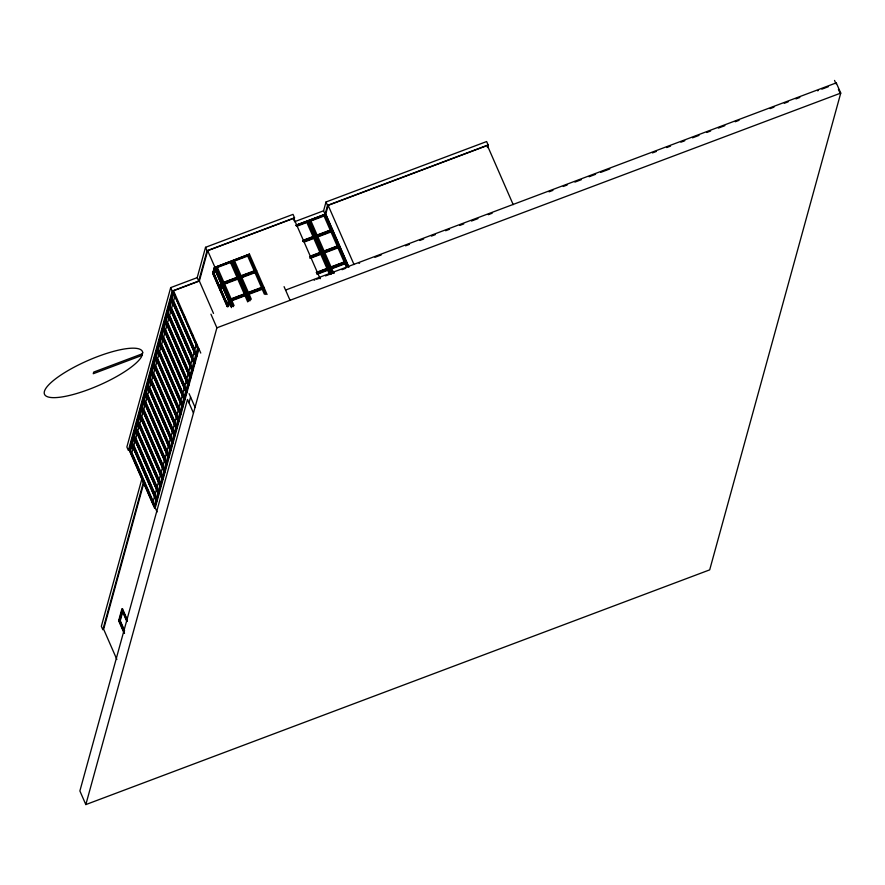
<?xml version="1.0" encoding="UTF-8"?>
<svg xmlns="http://www.w3.org/2000/svg" width="885" height="885" viewBox="0 0 885 885"><rect width="100%" height="100%" fill="white"/><g stroke="black" fill="none" stroke-linecap="round" stroke-linejoin="round"><path stroke-width="1.33" d="M170.694 287.614L126.876 447.013L128.369 450.443L172.188 291.043L170.694 287.614L197.2 277.636L205.541 247.302L293.023 214.38L294.528 217.81L293.831 220.332M154.554 508.09L198.24 349.177L198.948 348.911L155.262 507.824L154.554 508.09L129.144 449.945L172.829 291.021L199.357 281.043L207.687 250.698L293.743 218.318L320.138 278.742M130.184 448.474L131.511 443.651M131.832 442.456L135.803 428.008L135.106 428.274L160.506 486.418L161.214 486.153M136.401 425.84L139.321 415.242M140.04 412.598L143.746 399.113L143.049 399.378L168.449 457.523L169.157 457.257L143.746 399.113M146.235 390.075L149.145 379.488M149.709 377.441L153.68 362.994L152.972 363.259L178.383 421.404L179.091 421.138L154.786 365.516M154.012 361.788L161.524 334.453M162.984 329.154L165.893 318.567M166.59 316.034L170.263 302.67M170.993 300.026L173.172 292.072M154.067 506.397L129.841 450.93L131.622 444.425L155.86 499.903L154.067 506.397L154.775 506.131L156.202 500.932M131.821 443.706L133.613 437.201L157.84 492.68L156.059 499.173L131.821 443.706L132.529 443.44L134.31 436.936L157.995 491.153M158.039 491.949L133.812 436.482L135.593 429.977L159.831 485.456L158.039 491.949L158.747 491.684L160.539 485.19L136.854 430.973M138.281 422.488L136.5 428.993L160.738 484.46L160.03 484.726L135.792 429.258L137.584 422.753L138.281 422.488L161.966 476.705M162.01 477.502L137.783 422.034L139.564 415.53L163.802 471.008L162.01 477.502L162.718 477.236M164.002 470.278L139.764 414.811L141.556 408.306L165.783 463.784L164.002 470.278L164.71 470.012L166.137 464.813M144.244 400.816L142.452 407.321L166.69 462.789L165.982 463.054L141.755 407.587L143.536 401.082L144.244 400.816L167.929 455.034M167.973 455.83L143.735 400.363L145.527 393.858L146.224 393.593L170.462 449.071L169.754 449.337L167.973 455.83L168.681 455.565L144.443 400.097L146.224 393.593M169.953 448.618L145.726 393.139L147.507 386.634L171.745 442.113L169.953 448.618L170.661 448.341M147.707 385.915L149.499 379.411L173.725 434.889L171.944 441.394L147.707 385.915L148.415 385.65L150.196 379.145L173.338 432.101M173.925 434.17L149.698 378.691L151.479 372.187L175.717 427.665L173.925 434.17L175.706 429.999M175.916 426.946L151.678 371.468L153.47 364.963L177.697 420.441L175.916 426.946L176.624 426.681L152.386 371.202L154.167 364.697M177.896 419.722L153.669 364.244L155.45 357.739L179.688 413.218L177.896 419.722L178.604 419.457M155.649 357.02L157.441 350.515L181.668 405.994L179.887 412.498L155.649 357.02L156.357 356.755L158.138 350.25M181.868 405.275L157.641 349.796L159.422 343.291L183.66 398.77L181.868 405.275L183.649 401.104M162.11 335.802L160.329 342.307L184.567 397.785L183.859 398.051L159.621 342.572L161.413 336.079L162.11 335.802L163.216 338.324M185.839 390.827L161.612 335.349L163.393 328.855L187.631 384.322L185.839 390.827L186.547 390.562L162.309 335.083L164.101 328.578M163.592 328.125L165.384 321.631L189.611 377.099L187.83 383.603L163.592 328.125L164.3 327.859L165.727 322.66M189.81 376.379L165.584 320.901L167.365 314.407L191.602 369.875L189.81 376.379L191.591 372.209M167.564 313.677L169.356 307.183L170.053 306.918L168.272 313.412L192.51 368.89L191.802 369.156L167.564 313.677L168.272 313.412M169.555 306.453L171.336 299.96L172.044 299.694L170.252 306.188L194.49 361.666L193.782 361.932L169.555 306.453L170.252 306.188M171.535 299.23L173.327 292.736L197.554 348.203L195.773 354.708L171.535 299.23L172.243 298.964L173.67 293.765M154.775 506.131L130.537 450.664L132.33 444.159L156.014 498.377M158.747 491.684L134.509 436.216L135.947 431.017M162.165 475.986L138.48 421.769L140.272 415.264L163.957 469.481M164.71 470.012L140.472 414.545L141.899 409.346M170.108 447.091L146.423 392.874L147.861 387.674M174.633 433.904L150.395 378.426L152.187 371.921M178.051 418.196L154.366 363.978L156.158 357.474M182.575 405.009L158.338 349.531L159.776 344.331M190.518 376.114L166.28 320.635L168.073 314.142L191.204 367.087M133.314 447.589L131.92 452.644L153.193 501.33L154.587 496.275M137.286 433.141L135.892 438.197L157.165 486.883L158.559 481.827M139.266 425.917L137.883 430.973L159.145 479.67L160.539 474.603M141.257 418.694L139.863 423.749L161.136 472.446L162.53 467.38M143.237 411.47L141.854 416.525L163.117 465.222L164.51 460.156M145.228 404.246L143.835 409.301L165.108 457.999L166.502 452.932M147.209 397.022L145.826 402.078L167.088 450.775L168.482 445.708M151.18 382.574L149.797 387.63L171.059 436.327L172.453 431.26M155.152 368.127L153.769 373.182L175.031 421.88L176.425 416.813M157.143 360.903L155.749 365.959L177.022 414.656L178.416 409.589M159.123 353.679L157.74 358.735L179.002 407.432L180.396 402.365M161.114 346.455L159.72 351.511L180.994 400.208L182.387 395.141M163.094 339.232L161.712 344.287L182.974 392.984L184.368 387.918M165.086 332.008L163.692 337.063L184.965 385.76L186.359 380.694M169.057 317.56L167.663 322.616L188.936 371.313L190.33 366.246M171.037 310.336L169.655 315.392L190.917 364.089L192.31 359.022L171.59 311.586M173.029 303.113L171.635 308.168L192.908 356.865L194.302 351.799M175.009 295.889L173.626 300.944L194.888 349.641L196.282 344.575M142.031 478.365L101.355 626.303L102.859 629.733L143.89 480.455M172.188 291.043L198.705 281.065L207.046 250.732L205.541 247.302M143.724 483.398L103.645 629.224L116.842 659.436M228.518 304.009L227.18 306.586L212.666 273.354L214.247 267.58L249.437 254.128L214.955 267.314M212.964 273.476L214.358 268.387L221.217 284.074L219.812 289.163L212.964 273.476L213.661 273.211L215.055 268.122L217.168 272.945M214.635 268.465L212.666 273.354M124.099 633.195L118.656 620.728L121.831 609.145L122.539 608.891L127.44 620.108M124.531 633.273L119.11 620.872L121.986 610.396L126.865 621.558M216.239 267.159L223.031 283.078L216.239 267.159L231.405 261.451L238.198 277.381L224.292 282.603M123.712 630.441L119.353 620.462L122.539 608.891M124.143 630.529L119.807 620.606L122.329 611.435M122.838 611.38L120.26 620.75L124.575 630.618M174.445 424.037L173.051 429.103L151.777 380.406L153.171 375.351L173.891 422.798M160.03 484.726L161.811 478.232L137.584 422.753M165.982 463.054L167.774 456.56L143.536 401.082M183.859 398.051L185.64 391.546L161.413 336.079M191.802 369.156L193.583 362.651L169.356 307.183M193.782 361.932L195.574 355.427L171.336 299.96M158.194 493.708L156.767 498.908L132.529 443.44M161.092 483.166L162.519 477.966L161.811 478.232M163.072 475.942L164.145 472.037M171.015 447.047L172.088 443.142M178.958 418.151L180.031 414.246M182.022 407.023L180.595 412.233L156.357 356.755M184.921 396.48L186.348 391.281L185.64 391.546M186.901 389.256L188.339 384.057L166.303 333.623M189.965 378.127L188.538 383.338L164.3 327.859M188.992 402.83L190.585 397.055M221.615 283.698L219.923 289.97L220.619 289.705M221.56 285.081L220.52 288.908L213.661 273.211M220.221 290.092L221.615 285.003L222.312 284.738L220.918 289.826L227.777 305.524L227.08 305.779L220.221 290.092L220.918 289.826M220.94 288.554L221.571 286.242M222.423 285.545L221.217 289.948L227.666 304.717M223.44 284.008L238.662 278.067L245.455 293.997L230.288 299.694L223.44 284.008L238.662 278.067M238.198 277.381L231.405 261.451M232.158 260.843L249.858 300.955M233.386 260.92L248.608 254.98L255.4 270.91L240.244 276.607L233.386 260.92L248.608 254.98M285.567 290.07L836.281 82.869L840.75 93.091L709.693 569.863L85.834 804.587L216.891 327.815L210.94 314.186M227.08 305.779L228.474 300.69L221.615 285.003M227.18 306.586L228.872 300.314L222.965 286.773M228.883 301.619L227.478 306.708L228.175 306.442L229.58 301.354L228.883 301.619L231.516 307.648M228.474 306.564L229.68 302.161M230.288 299.694L223.507 283.775M233.33 306.652L230.764 300.391L245.919 294.683L248.552 300.723M240.244 276.607L233.452 260.677M240.643 277.536L255.876 271.595L262.668 287.514L247.501 293.223L240.643 277.536L255.876 271.595M248.497 300.955L245.919 294.683M246.749 293.831L230.697 300.081M247.501 293.223L240.709 277.293M250.012 298.975L247.966 293.909L263.133 288.211L265.699 294.484M255.4 270.91L240.311 276.374M262.668 287.514L247.568 292.99M263.133 288.211L247.911 294.152M302.858 240.93L314.23 236.66L307.737 221.405L296.364 225.686M308.489 220.796L331.587 273.266M309.717 220.874L324.939 214.933L331.433 230.177L316.277 235.886L309.717 220.874L324.939 214.933M314.23 236.66L307.737 221.405M311.077 256.396L321.189 252.59L314.695 237.346L303.323 241.616M315.514 236.494L303.157 241.351M316.277 235.886L309.783 220.642M295.911 225.199L325.083 214.225L323.589 210.796L326.012 201.979L486.639 141.545L488.133 144.974L487.425 147.574M316.675 236.804L331.908 230.863L338.402 246.118L323.235 251.816L316.675 236.804L331.908 230.863M325.083 214.225L327.505 205.397L326.012 201.979M348.801 267.193L325.702 214.325L328.158 205.375L487.358 145.483L513.2 204.645M321.189 252.59L314.695 237.346M316.775 272.801L328.147 268.52L321.653 253.276L310.281 257.557M323.235 251.816L316.741 236.572M323.644 252.745L338.866 246.804L345.36 262.048L330.205 267.757L323.644 252.745L338.866 246.804M332.66 230.255L303.223 241.118M328.147 268.52L321.653 253.276M330.736 274.45L328.623 269.217L317.25 273.487M330.205 267.757L323.711 252.502M332.24 272.425L330.669 268.443L345.825 262.734L347.462 266.485M339.63 246.185L310.181 257.059M347.407 266.728L345.825 262.734M346.588 262.126L317.151 272.989M836.281 82.869L836.026 83.821L834.533 80.413M207.046 250.732L294.528 217.81M327.505 205.397L488.133 144.974M294.406 221.77L323.589 210.796M296.265 225.188L325.769 214.082L348.79 266.794M297.426 224.956L306.575 221.516M309.13 220.553L325.702 214.325M296.298 225.918L307.67 221.648M297.316 226.073L306.841 222.489L313.002 236.583L303.466 240.167M216.183 267.392L231.339 261.683M302.924 240.698L314.297 236.417M316.343 235.653L331.499 229.945M316.686 236.273L331.433 230.719M304.528 241.384L314.629 237.578M304.274 242.014L313.81 238.43L319.961 252.513L310.425 256.097M171.546 297.98L170.849 298.245L196.249 356.401L196.957 356.135L172.652 300.502M223.097 282.846L238.253 277.149M221.217 284.074L221.914 283.808M221.516 284.196L256.694 270.744L240.654 276.994M224.668 283.001L238.187 277.912M169.566 305.203L168.858 305.469L194.269 363.624L194.977 363.359L170.672 307.726M309.883 256.628L321.255 252.358M323.302 251.583L338.457 245.875M311.354 256.827L321.189 253.132M323.644 252.203L338.391 246.649M310.226 257.789L321.587 253.508M310.038 258.398L320.768 254.36L326.919 268.443L316.199 272.48M167.575 312.427L166.878 312.693L192.277 370.848L192.985 370.583L168.681 314.949M165.595 319.651L164.887 319.916L190.297 378.072L191.005 377.795L166.701 322.173M165.584 320.901L166.28 320.635M230.354 299.462L245.521 293.765M228.773 300.812L263.951 287.359L247.911 293.61M230.697 300.623L245.853 294.915M163.603 326.875L162.906 327.14L188.306 385.296L189.014 385.019M316.841 272.569L328.213 268.288M330.26 267.513L345.427 261.816M317.084 273.222L328.147 269.062M330.603 268.133L345.36 262.591M317.184 273.719L328.556 269.449M330.603 268.675L345.758 262.967M317.007 274.328L327.727 270.29L329.264 273.819M161.623 334.099L160.915 334.364L186.326 392.509L187.034 392.243L162.729 336.621M161.612 335.349L162.309 335.083M316.631 279.24L320.436 277.801M325.514 275.899L334.397 272.558M342.019 269.693L345.825 268.255M374.941 257.303L381.236 254.935M405.573 245.82L409.445 244.371M419.789 240.477L423.661 239.016M431.415 236.096L435.298 234.636M445.642 230.742L449.514 229.281M459.857 225.387L463.74 223.938M471.495 221.018L477.955 218.584M488.299 214.69L492.171 213.23M549.054 191.824L552.926 190.364M563.269 186.469L567.141 185.009M574.907 182.1L581.368 179.666M589.122 176.746L595.583 174.312M600.749 172.365L609.798 168.958M652.455 152.906L656.338 151.446M666.682 147.552L670.553 146.091M680.897 142.197L684.78 140.748M692.535 137.828L698.995 135.394M706.75 132.473L710.622 131.013M718.388 128.093L724.848 125.659M735.192 121.765L739.063 120.316M770.083 108.634L773.966 107.173M784.309 103.279L788.181 101.819M795.936 98.91L799.819 97.45M821.844 89.153L828.294 86.73M159.632 341.322L158.935 341.588L184.334 399.732L185.042 399.467M159.621 342.572L160.329 342.307M142.596 353.69L93.699 372.087L93.246 373.735L142.142 355.339M157.652 348.546L156.944 348.812L182.354 406.956L183.062 406.691L158.758 351.068M157.641 349.796L158.338 349.531M216.891 327.815L840.75 93.091M155.66 355.77L154.964 356.035L180.363 414.18L181.071 413.915L156.767 358.292M153.669 364.244L154.366 363.978M151.689 370.218L150.992 370.483L176.392 428.628L177.1 428.362L152.795 372.74M151.678 371.468L152.386 371.202M195.574 355.427L196.282 355.162L174.799 305.989M149.698 378.691L150.395 378.426M193.583 362.651L194.291 362.385L171.712 310.69M145.737 391.889L145.029 392.155L170.44 450.299L171.148 450.034L146.291 393.15M145.726 393.139L146.423 392.874M143.735 400.363L144.443 400.097M187.631 384.322L188.339 384.057M141.766 406.337L141.058 406.602L166.468 464.747L167.177 464.481L142.319 407.598M141.755 407.587L142.452 407.321M139.764 414.811L140.472 414.545M137.794 420.784L137.087 421.05L162.497 479.194L163.205 478.929M137.783 422.034L138.48 421.769M135.792 429.258L136.5 428.993M179.688 413.218L180.396 412.952M133.812 436.482L134.509 436.216M177.697 420.441L178.405 420.176L155.826 368.481M129.144 449.945L129.852 449.68M129.841 450.93L130.537 450.664M175.119 435.586L174.411 435.851L149.001 377.707M171.745 442.113L172.453 441.847M163.802 471.008L164.51 470.743M159.831 485.456L160.539 485.19M118.656 620.728L119.353 620.462M119.11 620.872L119.807 620.606M838.405 89.274L839.965 92.848M328.158 205.375L354.011 264.538M324.883 215.166L331.433 230.177M331.842 231.107L338.402 246.118M338.8 247.037L345.36 262.048M346.477 267.336L344.94 263.818L331.831 268.752L333.877 273.443M330.669 268.443L332.849 273.443M328.623 269.217L330.802 274.217M284.074 286.663L290.037 300.292M249.437 254.128L267.06 294.484M264.394 294.218L262.248 289.295L249.139 294.218L251.285 299.141M247.966 293.909L250.61 299.949M238.596 278.299L245.455 293.997M247.723 301.918L245.034 295.767L231.925 300.701L234.071 305.624M230.764 300.391L233.397 306.42M215.011 267.082L232.124 306.243M207.687 250.698L232.058 306.476M218.219 275.368L219.801 278.985M223.905 288.355L226.007 293.189M227.069 295.601L228.651 299.219M230.1 302.559L231.682 306.177M220 280.003L215.166 268.929L213.96 273.332L220.409 288.101M230.222 303.389L231.295 305.845M214.247 267.58L231.361 306.741M215.442 277.846L220.1 288.521M221.659 292.083L226.848 303.953M199.357 281.043L213.506 313.434M197.2 277.636L198.705 281.065M173.537 290.756L200.762 353.06M183.947 315.16L185.596 318.943M192.2 334.065L193.306 336.588M195.508 341.632L197.167 345.416M172.829 291.021L198.24 349.177M172.243 298.964L196.481 354.442M167.188 323.877L189.766 375.572M165.263 330.658L187.908 382.497M189.091 393.648L195.043 407.277M164.322 340.847L185.795 390.019M193.461 413.052L187.509 399.423L79.882 790.958L85.834 804.587M160.738 343.845L183.383 395.683M161.236 345.548L183.814 397.243M160.351 355.294L181.823 404.467M158.36 362.518L179.843 411.691M154.388 376.966L175.872 426.139M150.262 378.703L173.46 431.803M148.415 385.65L172.652 441.128M148.271 385.926L173.128 442.81L172.42 443.075L147.021 384.931M148.215 386.369L171.9 440.586M145.527 393.858L169.754 449.337M142.806 409.301L165.938 462.258M140.328 414.822L165.185 471.705L164.477 471.97L139.078 413.826M138.348 422.045L162.652 477.668M135.803 428.008L159.554 482.369M132.385 443.717L157.242 500.6L156.534 500.866L131.135 442.721M130.394 450.919L157.076 511.984M122.683 610.13L127.02 620.053M121.831 609.145L127.152 621.248M817.674 90.834A4.536 1.151 -23.6 0 1 818.194 90.58M359.067 263.287A4.812 1.217 -23.6 0 1 359.609 263.122M314.23 280.202A4.834 1.228 -23.6 0 1 314.794 279.948M142.695 352.462L141.511 356.766A53.432 13.563 -23.6 0 1 63.3 396.723A53.432 13.563 -23.6 0 1 70.933 368.934A53.432 13.563 -23.6 0 1 142.695 352.462M135.294 440.365L133.912 445.42L155.174 494.107L156.568 489.051L135.294 440.365M149.2 389.798L147.806 394.854L169.079 443.551L170.473 438.484L149.2 389.798M167.066 324.784L165.683 329.839L186.945 378.537L188.339 373.47L167.066 324.784M324.054 216.017L310.945 220.951L317.095 235.034L330.205 230.1L324.054 216.017M230.509 262.535L217.4 267.469L223.861 282.238L236.97 277.304L230.509 262.535M247.723 256.064L234.614 260.986L241.063 275.766L254.172 270.832L247.723 256.064M331.012 231.947L317.903 236.881L324.065 250.975L337.174 246.041L331.012 231.947M237.777 279.151L224.668 284.085L231.118 298.853L244.227 293.92L237.777 279.151M254.98 272.68L241.87 277.602L248.331 292.371L261.44 287.448L254.98 272.68M337.981 247.888L324.872 252.811L331.023 266.905L344.132 261.971L337.981 247.888M133.823 435.232L133.115 435.497L158.526 493.642L159.234 493.376L133.823 435.232"/></g></svg>
